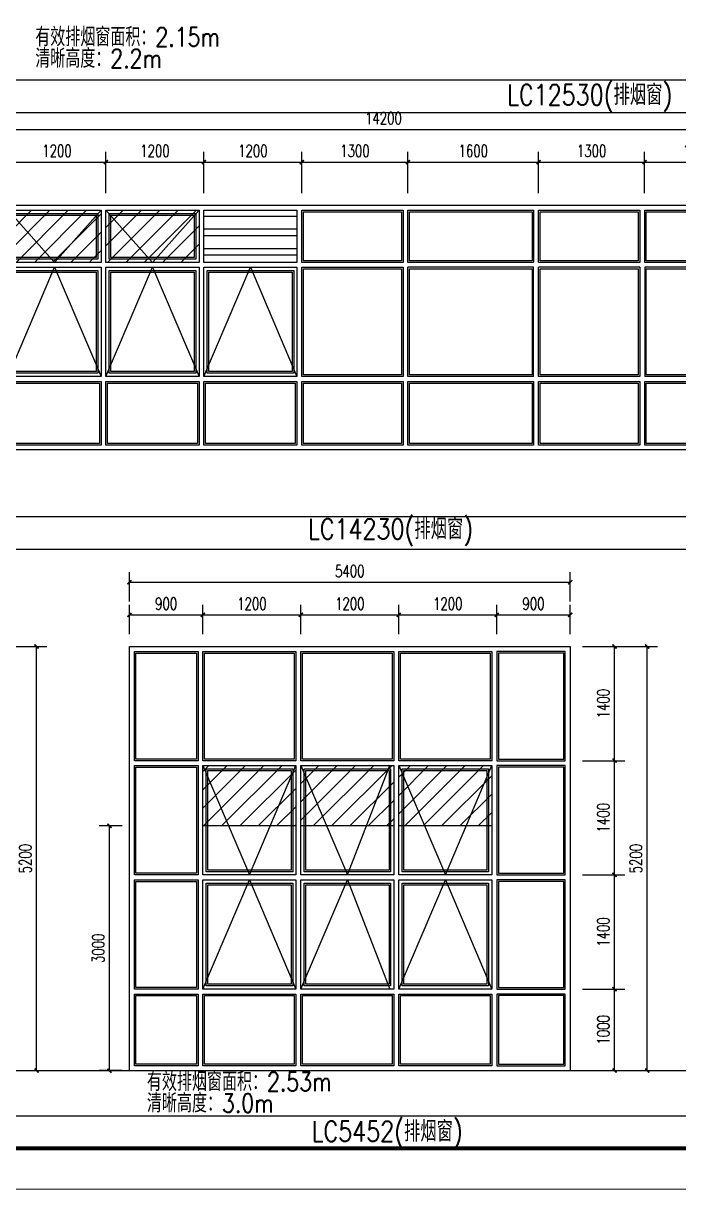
# Model space of a CAD drawing. Extents: x 1738711 to 2346805, y 1189731 to 2516152.
# Drawn here: x 1961706 to 1969735, y 1283464 to 1297762 of the extents above; entities that cross this region are included whole.
import ezdxf
from ezdxf.enums import TextEntityAlignment as Align

# ---------------------------------------------------------------- set-up
doc = ezdxf.new("R2010")
doc.units = 0
doc.header["$LTSCALE"] = 1000
doc.header["$MEASUREMENT"] = 0
doc.linetypes.add('复件 140224通州运河二期售楼部条件图_t3$0$X-ME SHAFT SH$0$X-B2$0$WATER_LINE', pattern=[0])
for name, color, linetype in [('DOTE', 1, 'Continuous'), ('PUB_DIM', 3, 'Continuous'), ('PUB_TEXT', 7, 'Continuous'), ('TK', 4, 'Continuous'), ('WINDOW', 144, 'Continuous'), ('看线', 8, 'Continuous')]:
    doc.layers.add(name, color=color, linetype=linetype)
doc.styles.add('_TCH_DIM_T3', font='SIMPLEX', dxfattribs={"width": 0.705882, "bigfont": 'GBCBIG'})
doc.styles.add('HZ', font='rs', dxfattribs={"bigfont": 'hztxt'})
doc.styles.add('宋体', font='SIMSUN.TTF', dxfattribs={"width": 0.75})
doc.dimstyles.new('_TCH_ARCH&&50', dxfattribs={"dimtxt": 148.75, "dimasz": 50, "dimexe": 125, "dimexo": 150, "dimgap": 63.125, "dimtad": 1, "dimdec": 0, "dimzin": 0, "dimdsep": 46, "dimtxsty": '_TCH_DIM_T3', "dimblk": 'ARCHTICK', "dimcen": 0.09, "dimclrt": 7, "dimazin": 2, "dimtfac": 1, "dimtdec": 0, "dimtix": 1, "dimtmove": 2, "dimatfit": 3, "dimfxl": 50, "dimtolj": 1, "dimtzin": 0, "dimarcsym": 0})
pattern_1 = [(45, (0, 0), (-112.253202, 112.253202), [])]

# ---------------------------------------------------------------- blocks, each defined once
blk = doc.blocks.new('hertaherherhre')
at = {"layer": '看线'}
h = blk.add_hatch(dxfattribs=at)
h.set_pattern_fill('ANSI32', color=256, scale=50, angle=135, style=0)
h.set_pattern_definition([(180, (0, 0), (-1e-14, -238.125), []), (180, (-79.38, 79.38), (-1e-14, -238.125), [])])
h.paths.add_polyline_path([(1960801, 1276018), (1960801, 1276658), (1961941, 1276658), (1961941, 1276018)])
at = {"layer": 'WINDOW', "linetype": '复件 140224通州运河二期售楼部条件图_t3$0$X-ME SHAFT SH$0$X-B2$0$WATER_LINE'}
for p, q in [((1963301, 1274618), (1963301, 1275958)), ((1964841, 1275958), (1963301, 1275958)), ((1964841, 1274618), (1964841, 1275958)), ((1966141, 1275958), (1964901, 1275958)), ((1964901, 1274618), (1964901, 1275958)), ((1966141, 1275958), (1966141, 1274618)), ((1967441, 1275958), (1966201, 1275958)), ((1966201, 1275958), (1966201, 1274618)), ((1967441, 1275958), (1967441, 1274618)), ((1968741, 1275958), (1967501, 1275958)), ((1967501, 1275958), (1967501, 1274618)), ((1968741, 1275958), (1968741, 1274618)), ((1964841, 1274618), (1963301, 1274618)), ((1966141, 1274618), (1964901, 1274618)), ((1967441, 1274618), (1966201, 1274618)), ((1968741, 1274618), (1967501, 1274618))]:
    blk.add_line(p, q, dxfattribs=at)
at = {"layer": 'WINDOW', "color": 4, "linetype": '复件 140224通州运河二期售楼部条件图_t3$0$X-ME SHAFT SH$0$X-B2$0$WATER_LINE'}
blk.add_lwpolyline([(1970101, 1273718), (1955901, 1273718), (1955901, 1276718), (1970101, 1276718)], close=True, dxfattribs=at)
at = {"layer": 'WINDOW', "linetype": '复件 140224通州运河二期售楼部条件图_t3$0$X-ME SHAFT SH$0$X-B2$0$WATER_LINE'}
for points in [[(1955961, 1276018), (1955961, 1276658), (1957141, 1276658), (1957141, 1276018), (1955961, 1276018)], [(1957201, 1276018), (1957201, 1276658), (1958341, 1276658), (1958341, 1276018), (1957201, 1276018)], [(1958401, 1276018), (1958401, 1276658), (1959541, 1276658), (1959541, 1276018), (1958401, 1276018)], [(1959601, 1276018), (1959601, 1276658), (1960741, 1276658), (1960741, 1276018), (1959601, 1276018)], [(1960801, 1276018), (1960801, 1276658), (1961941, 1276658), (1961941, 1276018), (1960801, 1276018)], [(1962001, 1276018), (1962001, 1276658), (1963241, 1276658), (1963241, 1276018), (1962001, 1276018)], [(1964841, 1276658), (1964841, 1276018), (1963301, 1276018), (1963301, 1276658), (1964841, 1276658)], [(1966141, 1276658), (1966141, 1276018), (1964901, 1276018), (1964901, 1276658), (1966141, 1276658)], [(1967441, 1276658), (1967441, 1276018), (1966201, 1276018), (1966201, 1276658), (1967441, 1276658)], [(1968741, 1276658), (1968741, 1276018), (1967501, 1276018), (1967501, 1276658), (1968741, 1276658)], [(1970041, 1276018), (1968801, 1276018), (1968801, 1276658), (1970041, 1276658), (1970041, 1276018)], [(1955961, 1274618), (1955961, 1275958), (1957141, 1275958), (1957141, 1274618), (1955961, 1274618)], [(1957201, 1274618), (1957201, 1275958), (1958341, 1275958), (1958341, 1274618), (1957201, 1274618)], [(1958401, 1274618), (1958401, 1275958), (1959541, 1275958), (1959541, 1274618), (1958401, 1274618)], [(1959601, 1274618), (1959601, 1275958), (1960741, 1275958), (1960741, 1274618), (1959601, 1274618)], [(1960801, 1274618), (1960801, 1275958), (1961941, 1275958), (1961941, 1274618), (1960801, 1274618)], [(1962001, 1274618), (1962001, 1275958), (1963241, 1275958), (1963241, 1274618), (1962001, 1274618)], [(1970041, 1275958), (1970041, 1274618), (1968801, 1274618), (1968801, 1275958), (1970041, 1275958)], [(1957141, 1273778), (1955961, 1273778), (1955961, 1274558), (1957141, 1274558), (1957141, 1273778)], [(1958341, 1273778), (1957201, 1273778), (1957201, 1274558), (1958341, 1274558), (1958341, 1273778)], [(1959541, 1273778), (1958401, 1273778), (1958401, 1274558), (1959541, 1274558), (1959541, 1273778)], [(1960741, 1273778), (1959601, 1273778), (1959601, 1274558), (1960741, 1274558), (1960741, 1273778)], [(1961941, 1273778), (1960801, 1273778), (1960801, 1274558), (1961941, 1274558), (1961941, 1273778)], [(1963241, 1273778), (1962001, 1273778), (1962001, 1274558), (1963241, 1274558), (1963241, 1273778)], [(1964841, 1273778), (1963301, 1273778), (1963301, 1274558), (1964841, 1274558), (1964841, 1273778)], [(1966141, 1273778), (1964901, 1273778), (1964901, 1274558), (1966141, 1274558), (1966141, 1273778)], [(1967441, 1273778), (1966201, 1273778), (1966201, 1274558), (1967441, 1274558), (1967441, 1273778)], [(1968741, 1273778), (1967501, 1273778), (1967501, 1274558), (1968741, 1274558), (1968741, 1273778)], [(1968801, 1274558), (1970041, 1274558), (1970041, 1273778), (1968801, 1273778), (1968801, 1274558)]]:
    blk.add_lwpolyline(points, dxfattribs=at)
for points in [[(1955981, 1276038), (1955981, 1276638), (1957121, 1276638), (1957121, 1276038)], [(1957241, 1276058), (1957241, 1276618), (1958301, 1276618), (1958301, 1276058)], [(1957261, 1276078), (1957261, 1276598), (1958281, 1276598), (1958281, 1276078)], [(1958441, 1276058), (1958441, 1276618), (1959501, 1276618), (1959501, 1276058)], [(1958461, 1276078), (1958461, 1276598), (1959481, 1276598), (1959481, 1276078)], [(1959641, 1276058), (1959641, 1276618), (1960701, 1276618), (1960701, 1276058)], [(1959661, 1276078), (1959661, 1276598), (1960681, 1276598), (1960681, 1276078)], [(1962021, 1276038), (1962021, 1276638), (1963221, 1276638), (1963221, 1276038)], [(1963321, 1276638), (1964821, 1276638), (1964821, 1276038), (1963321, 1276038)], [(1966121, 1276638), (1966121, 1276038), (1964921, 1276038), (1964921, 1276638)], [(1967421, 1276638), (1967421, 1276038), (1966221, 1276038), (1966221, 1276638)], [(1968721, 1276638), (1968721, 1276038), (1967521, 1276038), (1967521, 1276638)], [(1970021, 1276038), (1968821, 1276038), (1968821, 1276638), (1970021, 1276638)], [(1955981, 1274638), (1955981, 1275938), (1957121, 1275938), (1957121, 1274638)], [(1957241, 1274658), (1957241, 1275918), (1958301, 1275918), (1958301, 1274658)], [(1957261, 1274678), (1957261, 1275898), (1958281, 1275898), (1958281, 1274678)], [(1958441, 1274658), (1958441, 1275918), (1959501, 1275918), (1959501, 1274658)], [(1958461, 1274678), (1958461, 1275898), (1959481, 1275898), (1959481, 1274678)], [(1959641, 1274658), (1959641, 1275918), (1960701, 1275918), (1960701, 1274658)], [(1959661, 1274678), (1959661, 1275898), (1960681, 1275898), (1960681, 1274678)], [(1960841, 1274658), (1960841, 1275918), (1961901, 1275918), (1961901, 1274658)], [(1960861, 1274678), (1960861, 1275898), (1961881, 1275898), (1961881, 1274678)], [(1962021, 1274638), (1962021, 1275938), (1963221, 1275938), (1963221, 1274638)], [(1963321, 1275938), (1964821, 1275938), (1964821, 1274638), (1963321, 1274638)], [(1964921, 1275938), (1966121, 1275938), (1966121, 1274638), (1964921, 1274638)], [(1966221, 1275938), (1967421, 1275938), (1967421, 1274638), (1966221, 1274638)], [(1967521, 1275938), (1968721, 1275938), (1968721, 1274638), (1967521, 1274638)], [(1970021, 1275938), (1970021, 1274638), (1968821, 1274638), (1968821, 1275938)], [(1957121, 1273798), (1955981, 1273798), (1955981, 1274538), (1957121, 1274538)], [(1958321, 1273798), (1957221, 1273798), (1957221, 1274538), (1958321, 1274538)], [(1959521, 1273798), (1958421, 1273798), (1958421, 1274538), (1959521, 1274538)], [(1960721, 1273798), (1959621, 1273798), (1959621, 1274538), (1960721, 1274538)], [(1961921, 1273798), (1960821, 1273798), (1960821, 1274538), (1961921, 1274538)], [(1963221, 1273798), (1962021, 1273798), (1962021, 1274538), (1963221, 1274538)], [(1964821, 1273798), (1963321, 1273798), (1963321, 1274538), (1964821, 1274538)], [(1966121, 1273798), (1964921, 1273798), (1964921, 1274538), (1966121, 1274538)], [(1967421, 1273798), (1966221, 1273798), (1966221, 1274538), (1967421, 1274538)], [(1968721, 1273798), (1967521, 1273798), (1967521, 1274538), (1968721, 1274538)], [(1968821, 1274538), (1970021, 1274538), (1970021, 1273798), (1968821, 1273798)]]:
    blk.add_lwpolyline(points, close=True, dxfattribs=at)
at = {"layer": '看线'}
for points in [[(1957201, 1276658), (1957771, 1276018), (1958341, 1276658)], [(1958401, 1276658), (1958971, 1276018), (1959541, 1276658)], [(1959601, 1276658), (1960171, 1276018), (1960741, 1276658)], [(1957201, 1274618), (1957771, 1275958), (1958341, 1274618)], [(1958401, 1274618), (1958971, 1275958), (1959541, 1274618)], [(1959601, 1274618), (1960171, 1275958), (1960741, 1274618)], [(1960801, 1274618), (1961371, 1275958), (1961941, 1274618)]]:
    blk.add_lwpolyline(points, dxfattribs=at)
blk = doc.blocks.new('jtrstreaherhr')
at = {"layer": 'WINDOW', "color": 4, "linetype": '复件 140224通州运河二期售楼部条件图_t3$0$X-ME SHAFT SH$0$X-B2$0$WATER_LINE'}
blk.add_lwpolyline([(1962844, 1277664), (1968244, 1277664), (1968244, 1272464), (1962844, 1272464)], close=True, dxfattribs=at)
at = {"layer": 'WINDOW', "linetype": '复件 140224通州运河二期售楼部条件图_t3$0$X-ME SHAFT SH$0$X-B2$0$WATER_LINE'}
for points in [[(1963684, 1277604), (1963684, 1276264), (1962904, 1276264), (1962904, 1277604), (1963684, 1277604)], [(1964884, 1277604), (1964884, 1276264), (1963744, 1276264), (1963744, 1277604), (1964884, 1277604)], [(1966084, 1277604), (1966084, 1276264), (1964944, 1276264), (1964944, 1277604), (1966084, 1277604)], [(1966144, 1277604), (1967284, 1277604), (1967284, 1276264), (1966144, 1276264), (1966144, 1277604)], [(1967344, 1277604), (1967344, 1276264), (1968184, 1276264), (1968184, 1277604), (1967344, 1277604)], [(1962904, 1274864), (1962904, 1276204), (1963684, 1276204), (1963684, 1274864), (1962904, 1274864)], [(1963744, 1274864), (1963744, 1276204), (1964884, 1276204), (1964884, 1274864), (1963744, 1274864)], [(1964944, 1274864), (1964944, 1276204), (1966084, 1276204), (1966084, 1274864), (1964944, 1274864)], [(1967284, 1276204), (1967284, 1274864), (1966144, 1274864), (1966144, 1276204), (1967284, 1276204)], [(1968184, 1274864), (1968184, 1276204), (1967344, 1276204), (1967344, 1274864), (1968184, 1274864)], [(1962904, 1273464), (1962904, 1274804), (1963684, 1274804), (1963684, 1273464), (1962904, 1273464)], [(1963744, 1273464), (1963744, 1274804), (1964884, 1274804), (1964884, 1273464), (1963744, 1273464)], [(1964944, 1273464), (1964944, 1274804), (1966084, 1274804), (1966084, 1273464), (1964944, 1273464)], [(1967284, 1274804), (1967284, 1273464), (1966144, 1273464), (1966144, 1274804), (1967284, 1274804)], [(1968184, 1273464), (1968184, 1274804), (1967344, 1274804), (1967344, 1273464), (1968184, 1273464)], [(1963684, 1272524), (1962904, 1272524), (1962904, 1273404), (1963684, 1273404), (1963684, 1272524)], [(1964884, 1272524), (1963744, 1272524), (1963744, 1273404), (1964884, 1273404), (1964884, 1272524)], [(1966084, 1272524), (1964944, 1272524), (1964944, 1273404), (1966084, 1273404), (1966084, 1272524)], [(1967284, 1273404), (1967284, 1272524), (1966144, 1272524), (1966144, 1273404), (1967284, 1273404)], [(1967344, 1272524), (1968184, 1272524), (1968184, 1273404), (1967344, 1273404), (1967344, 1272524)]]:
    blk.add_lwpolyline(points, dxfattribs=at)
for points in [[(1963664, 1277584), (1963664, 1276284), (1962924, 1276284), (1962924, 1277584)], [(1964864, 1277584), (1964864, 1276284), (1963764, 1276284), (1963764, 1277584)], [(1966064, 1277584), (1966064, 1276284), (1964964, 1276284), (1964964, 1277584)], [(1966164, 1277584), (1967264, 1277584), (1967264, 1276284), (1966164, 1276284)], [(1967364, 1277584), (1967364, 1276284), (1968164, 1276284), (1968164, 1277584)], [(1962924, 1274884), (1962924, 1276184), (1963664, 1276184), (1963664, 1274884)], [(1963784, 1274904), (1963784, 1276164), (1964844, 1276164), (1964844, 1274904)], [(1963804, 1274924), (1963804, 1276144), (1964824, 1276144), (1964824, 1274924)], [(1964984, 1274904), (1964984, 1276164), (1966044, 1276164), (1966044, 1274904)], [(1965004, 1274924), (1965004, 1276144), (1966024, 1276144), (1966024, 1274924)], [(1967244, 1276164), (1967244, 1274904), (1966184, 1274904), (1966184, 1276164)], [(1967224, 1276144), (1967224, 1274924), (1966204, 1274924), (1966204, 1276144)], [(1968164, 1274884), (1968164, 1276184), (1967364, 1276184), (1967364, 1274884)], [(1962924, 1273484), (1962924, 1274784), (1963664, 1274784), (1963664, 1273484)], [(1963784, 1273504), (1963784, 1274764), (1964844, 1274764), (1964844, 1273504)], [(1963804, 1273524), (1963804, 1274744), (1964824, 1274744), (1964824, 1273524)], [(1964984, 1273504), (1964984, 1274764), (1966044, 1274764), (1966044, 1273504)], [(1965004, 1273524), (1965004, 1274744), (1966024, 1274744), (1966024, 1273524)], [(1967244, 1274764), (1967244, 1273504), (1966184, 1273504), (1966184, 1274764)], [(1967224, 1274744), (1967224, 1273524), (1966204, 1273524), (1966204, 1274744)], [(1968164, 1273484), (1968164, 1274784), (1967364, 1274784), (1967364, 1273484)], [(1963664, 1272544), (1962924, 1272544), (1962924, 1273384), (1963664, 1273384)], [(1964864, 1272544), (1963764, 1272544), (1963764, 1273384), (1964864, 1273384)], [(1966064, 1272544), (1964964, 1272544), (1964964, 1273384), (1966064, 1273384)], [(1967264, 1273384), (1967264, 1272544), (1966164, 1272544), (1966164, 1273384)], [(1967364, 1272544), (1968164, 1272544), (1968164, 1273384), (1967364, 1273384)]]:
    blk.add_lwpolyline(points, close=True, dxfattribs=at)
at = {"layer": '看线'}
for points in [[(1963744, 1276204), (1964314, 1274864), (1964884, 1276204)], [(1964944, 1276204), (1965514, 1274864), (1966034, 1276204)], [(1966144, 1276204), (1966714, 1274864), (1967284, 1276204)], [(1963744, 1273464), (1964314, 1274804), (1964884, 1273464)], [(1964944, 1273464), (1965514, 1274804), (1966034, 1273464)], [(1966144, 1273464), (1966714, 1274804), (1967284, 1273464)]]:
    blk.add_lwpolyline(points, dxfattribs=at)
blk = doc.blocks.new('hjashrtahreahe')
at = {"layer": 'TK', "color": 7, "const_width": 25}
blk.add_lwpolyline([(0, 59400), (84100, 59400), (84100, 0), (0, 0)], close=True, dxfattribs=at)
at = {"layer": 'TK', "color": 3, "const_width": 100}
blk.add_lwpolyline([(2500, 1000), (2500, 58400), (83100, 58400), (83100, 1000)], close=True, dxfattribs=at)
at = {"layer": 'TK', "style": '宋体', "width": 0.75}
for tag, height, p in [('项目负责人', 350, (6003, 57089)), ('专业负责人', 350, (6003, 56224)), ('设计人', 350, (6003, 55419)), ('版号1', 250, (77304, 22193)), ('时间1', 250, (82405, 22193)), ('版号2', 250, (77304, 21593)), ('时间2', 250, (82405, 21593)), ('版号3', 250, (77304, 20993)), ('时间3', 250, (82405, 20993)), ('建筑会签', 0.0001, (78978, 2403)), ('电气会签', 0.0001, (82128, 2403)), ('结构会签', 0.0001, (78978, 1803)), ('暖通会签', 0.0001, (82128, 1803)), ('给排水会签', 0.0001, (78978, 1250)), ('智能化会签', 0.0001, (82128, 1250))]:
    blk.add_attdef(tag, text='', height=height, dxfattribs=at).set_placement(p, align=Align.CENTER)
for tag, p in [('合作设计单位', (80816, 48986)), ('版号说明1', (79854, 22318)), ('版号说明2', (79854, 21718)), ('版号说明3', (79854, 21118)), ('浙江绿储科技有限公司', (80545, 16036)), ('百兆瓦级集中式熔盐储能关键', (80545, 14953)), ('设备研发及制造基地项目', (80545, 14603)), ('1#研发楼', (80545, 13636)), ('图名', (80545, 12436)), ('工程编号', (78978, 11461)), ('子项编号', (82128, 11461)), ('建筑', (78978, 10711)), ('图号', (82128, 10711)), ('施工图', (78978, 9961)), ('2023.03', (82128, 9961)), ('审定', (79353, 8461)), ('审核', (79353, 7711)), ('工程负责', (79353, 6961)), ('专业负责', (79353, 6211)), ('设计', (79353, 5461)), ('制图', (79353, 4711)), ('校对', (79353, 3961))]:
    blk.add_attdef(tag, text='', height=250, dxfattribs=at).set_placement(p, align=Align.MIDDLE_CENTER)
blk = doc.blocks.new('_ArchTick')
at = {"color": 0, "linetype": 'ByBlock', "const_width": 0.4}
blk.add_lwpolyline([(-0.5, -0.5), (0.5, 0.5)], dxfattribs=at)
blk = doc.blocks.new('*D243')
at = {"layer": 'Defpoints', "color": 0, "transparency": 16777216}
for p in [(1962761, 1287923), (1963066, 1287923), (1963066, 1284923)]:
    blk.add_point(p, dxfattribs=at)
at = {"layer": 'PUB_DIM', "color": 0, "lineweight": -2, "transparency": 16777216}
for p, q in [((1962916, 1287923), (1962636, 1287923)), ((1962761, 1284923), (1962761, 1287923)), ((1962916, 1284923), (1962636, 1284923))]:
    blk.add_line(p, q, dxfattribs=at)
at = {"layer": 'PUB_DIM', "color": 0, "lineweight": -2, "transparency": 16777216, "xscale": 50, "yscale": 50, "zscale": 50}
for p, rotation in [((1962761, 1287923), 90), ((1962761, 1284923), 270)]:
    blk.add_blockref('_ArchTick', p, dxfattribs=dict(at, rotation=rotation))
at = {"layer": 'PUB_DIM', "color": 7, "transparency": 16777216, "insert": (1962623, 1286423), "char_height": 148.8, "attachment_point": 5, "rotation": 90, "style": '_TCH_DIM_T3'}
blk.add_mtext('\\A1;3000', dxfattribs=at)
blk = doc.blocks.new('*D565')
at = {"layer": 'Defpoints', "color": 0, "transparency": 16777216}
for p in [(1968406, 1290910), (1963006, 1290523), (1968406, 1290523)]:
    blk.add_point(p, dxfattribs=at)
at = {"layer": 'PUB_DIM', "color": 0, "lineweight": -2, "transparency": 16777216}
for p, q in [((1963006, 1290673), (1963006, 1291035)), ((1968406, 1290673), (1968406, 1291035)), ((1963006, 1290910), (1968406, 1290910))]:
    blk.add_line(p, q, dxfattribs=at)
at = {"layer": 'PUB_DIM', "color": 0, "lineweight": -2, "transparency": 16777216, "xscale": 50, "yscale": 50, "zscale": 50, "rotation": 180}
blk.add_blockref('_ArchTick', (1963006, 1290910), dxfattribs=at)
at = {"layer": 'PUB_DIM', "color": 0, "lineweight": -2, "transparency": 16777216, "xscale": 50, "yscale": 50, "zscale": 50}
blk.add_blockref('_ArchTick', (1968406, 1290910), dxfattribs=at)
at = {"layer": 'PUB_DIM', "color": 7, "transparency": 16777216, "insert": (1965706, 1291047), "char_height": 148.8, "attachment_point": 5, "style": '_TCH_DIM_T3'}
blk.add_mtext('\\A1;5400', dxfattribs=at)
blk = doc.blocks.new('*D566')
at = {"layer": 'Defpoints', "color": 0, "transparency": 16777216}
for p in [(1963906, 1290510), (1963006, 1290123), (1963906, 1290123)]:
    blk.add_point(p, dxfattribs=at)
at = {"layer": 'PUB_DIM', "color": 0, "lineweight": -2, "transparency": 16777216}
for p, q in [((1963006, 1290273), (1963006, 1290635)), ((1963906, 1290273), (1963906, 1290635)), ((1963006, 1290510), (1963906, 1290510))]:
    blk.add_line(p, q, dxfattribs=at)
at = {"layer": 'PUB_DIM', "color": 0, "lineweight": -2, "transparency": 16777216, "xscale": 50, "yscale": 50, "zscale": 50, "rotation": 180}
blk.add_blockref('_ArchTick', (1963006, 1290510), dxfattribs=at)
at = {"layer": 'PUB_DIM', "color": 0, "lineweight": -2, "transparency": 16777216, "xscale": 50, "yscale": 50, "zscale": 50}
blk.add_blockref('_ArchTick', (1963906, 1290510), dxfattribs=at)
at = {"layer": 'PUB_DIM', "color": 7, "transparency": 16777216, "insert": (1963456, 1290647), "char_height": 148.8, "attachment_point": 5, "style": '_TCH_DIM_T3'}
blk.add_mtext('\\A1;900', dxfattribs=at)
blk = doc.blocks.new('*D567')
at = {"layer": 'Defpoints', "color": 0, "transparency": 16777216}
for p in [(1965106, 1290510), (1963906, 1290123), (1965106, 1290123)]:
    blk.add_point(p, dxfattribs=at)
at = {"layer": 'PUB_DIM', "color": 0, "lineweight": -2, "transparency": 16777216}
for p, q in [((1963906, 1290273), (1963906, 1290635)), ((1965106, 1290273), (1965106, 1290635)), ((1963906, 1290510), (1965106, 1290510))]:
    blk.add_line(p, q, dxfattribs=at)
at = {"layer": 'PUB_DIM', "color": 0, "lineweight": -2, "transparency": 16777216, "xscale": 50, "yscale": 50, "zscale": 50, "rotation": 180}
blk.add_blockref('_ArchTick', (1963906, 1290510), dxfattribs=at)
at = {"layer": 'PUB_DIM', "color": 0, "lineweight": -2, "transparency": 16777216, "xscale": 50, "yscale": 50, "zscale": 50}
blk.add_blockref('_ArchTick', (1965106, 1290510), dxfattribs=at)
at = {"layer": 'PUB_DIM', "color": 7, "transparency": 16777216, "insert": (1964506, 1290647), "char_height": 148.8, "attachment_point": 5, "style": '_TCH_DIM_T3'}
blk.add_mtext('\\A1;1200', dxfattribs=at)
blk = doc.blocks.new('*D568')
at = {"layer": 'Defpoints', "color": 0, "transparency": 16777216}
for p in [(1966306, 1290510), (1965106, 1290123), (1966306, 1290123)]:
    blk.add_point(p, dxfattribs=at)
at = {"layer": 'PUB_DIM', "color": 0, "lineweight": -2, "transparency": 16777216}
for p, q in [((1965106, 1290273), (1965106, 1290635)), ((1966306, 1290273), (1966306, 1290635)), ((1965106, 1290510), (1966306, 1290510))]:
    blk.add_line(p, q, dxfattribs=at)
at = {"layer": 'PUB_DIM', "color": 0, "lineweight": -2, "transparency": 16777216, "xscale": 50, "yscale": 50, "zscale": 50, "rotation": 180}
blk.add_blockref('_ArchTick', (1965106, 1290510), dxfattribs=at)
at = {"layer": 'PUB_DIM', "color": 0, "lineweight": -2, "transparency": 16777216, "xscale": 50, "yscale": 50, "zscale": 50}
blk.add_blockref('_ArchTick', (1966306, 1290510), dxfattribs=at)
at = {"layer": 'PUB_DIM', "color": 7, "transparency": 16777216, "insert": (1965706, 1290647), "char_height": 148.8, "attachment_point": 5, "style": '_TCH_DIM_T3'}
blk.add_mtext('\\A1;1200', dxfattribs=at)
blk = doc.blocks.new('*D569')
at = {"layer": 'Defpoints', "color": 0, "transparency": 16777216}
for p in [(1967506, 1290510), (1966306, 1290123), (1967506, 1290123)]:
    blk.add_point(p, dxfattribs=at)
at = {"layer": 'PUB_DIM', "color": 0, "lineweight": -2, "transparency": 16777216}
for p, q in [((1966306, 1290273), (1966306, 1290635)), ((1967506, 1290273), (1967506, 1290635)), ((1966306, 1290510), (1967506, 1290510))]:
    blk.add_line(p, q, dxfattribs=at)
at = {"layer": 'PUB_DIM', "color": 0, "lineweight": -2, "transparency": 16777216, "xscale": 50, "yscale": 50, "zscale": 50, "rotation": 180}
blk.add_blockref('_ArchTick', (1966306, 1290510), dxfattribs=at)
at = {"layer": 'PUB_DIM', "color": 0, "lineweight": -2, "transparency": 16777216, "xscale": 50, "yscale": 50, "zscale": 50}
blk.add_blockref('_ArchTick', (1967506, 1290510), dxfattribs=at)
at = {"layer": 'PUB_DIM', "color": 7, "transparency": 16777216, "insert": (1966906, 1290647), "char_height": 148.8, "attachment_point": 5, "style": '_TCH_DIM_T3'}
blk.add_mtext('\\A1;1200', dxfattribs=at)
blk = doc.blocks.new('*D570')
at = {"layer": 'Defpoints', "color": 0, "transparency": 16777216}
for p in [(1968406, 1290510), (1967506, 1290123), (1968406, 1290123)]:
    blk.add_point(p, dxfattribs=at)
at = {"layer": 'PUB_DIM', "color": 0, "lineweight": -2, "transparency": 16777216}
for p, q in [((1967506, 1290273), (1967506, 1290635)), ((1968406, 1290273), (1968406, 1290635)), ((1967506, 1290510), (1968406, 1290510))]:
    blk.add_line(p, q, dxfattribs=at)
at = {"layer": 'PUB_DIM', "color": 0, "lineweight": -2, "transparency": 16777216, "xscale": 50, "yscale": 50, "zscale": 50, "rotation": 180}
blk.add_blockref('_ArchTick', (1967506, 1290510), dxfattribs=at)
at = {"layer": 'PUB_DIM', "color": 0, "lineweight": -2, "transparency": 16777216, "xscale": 50, "yscale": 50, "zscale": 50}
blk.add_blockref('_ArchTick', (1968406, 1290510), dxfattribs=at)
at = {"layer": 'PUB_DIM', "color": 7, "transparency": 16777216, "insert": (1967956, 1290647), "char_height": 148.8, "attachment_point": 5, "style": '_TCH_DIM_T3'}
blk.add_mtext('\\A1;900', dxfattribs=at)
blk = doc.blocks.new('*D571')
at = {"layer": 'Defpoints', "color": 0, "transparency": 16777216}
for p in [(1968806, 1290123), (1969349, 1290123), (1968806, 1284923)]:
    blk.add_point(p, dxfattribs=at)
at = {"layer": 'PUB_DIM', "color": 0, "lineweight": -2, "transparency": 16777216}
for p, q in [((1968956, 1290123), (1969474, 1290123)), ((1969349, 1284923), (1969349, 1290123)), ((1968956, 1284923), (1969474, 1284923))]:
    blk.add_line(p, q, dxfattribs=at)
at = {"layer": 'PUB_DIM', "color": 0, "lineweight": -2, "transparency": 16777216, "xscale": 50, "yscale": 50, "zscale": 50}
for p, rotation in [((1969349, 1290123), 90), ((1969349, 1284923), 270)]:
    blk.add_blockref('_ArchTick', p, dxfattribs=dict(at, rotation=rotation))
at = {"layer": 'PUB_DIM', "color": 7, "transparency": 16777216, "insert": (1969211, 1287523), "char_height": 148.8, "attachment_point": 5, "rotation": 90, "style": '_TCH_DIM_T3'}
blk.add_mtext('\\A1;5200', dxfattribs=at)
blk = doc.blocks.new('*D572')
at = {"layer": 'Defpoints', "color": 0, "transparency": 16777216}
for p in [(1968406, 1285923), (1968949, 1285923), (1968406, 1284923)]:
    blk.add_point(p, dxfattribs=at)
at = {"layer": 'PUB_DIM', "color": 0, "lineweight": -2, "transparency": 16777216}
for p, q in [((1968556, 1285923), (1969074, 1285923)), ((1968949, 1284923), (1968949, 1285923)), ((1968556, 1284923), (1969074, 1284923))]:
    blk.add_line(p, q, dxfattribs=at)
at = {"layer": 'PUB_DIM', "color": 0, "lineweight": -2, "transparency": 16777216, "xscale": 50, "yscale": 50, "zscale": 50}
for p, rotation in [((1968949, 1285923), 90), ((1968949, 1284923), 270)]:
    blk.add_blockref('_ArchTick', p, dxfattribs=dict(at, rotation=rotation))
at = {"layer": 'PUB_DIM', "color": 7, "transparency": 16777216, "insert": (1968811, 1285423), "char_height": 148.8, "attachment_point": 5, "rotation": 90, "style": '_TCH_DIM_T3'}
blk.add_mtext('\\A1;1000', dxfattribs=at)
blk = doc.blocks.new('*D573')
at = {"layer": 'Defpoints', "color": 0, "transparency": 16777216}
for p in [(1968406, 1287323), (1968949, 1287323), (1968406, 1285923)]:
    blk.add_point(p, dxfattribs=at)
at = {"layer": 'PUB_DIM', "color": 0, "lineweight": -2, "transparency": 16777216}
for p, q in [((1968556, 1287323), (1969074, 1287323)), ((1968949, 1285923), (1968949, 1287323)), ((1968556, 1285923), (1969074, 1285923))]:
    blk.add_line(p, q, dxfattribs=at)
at = {"layer": 'PUB_DIM', "color": 0, "lineweight": -2, "transparency": 16777216, "xscale": 50, "yscale": 50, "zscale": 50}
for p, rotation in [((1968949, 1287323), 90), ((1968949, 1285923), 270)]:
    blk.add_blockref('_ArchTick', p, dxfattribs=dict(at, rotation=rotation))
at = {"layer": 'PUB_DIM', "color": 7, "transparency": 16777216, "insert": (1968811, 1286623), "char_height": 148.8, "attachment_point": 5, "rotation": 90, "style": '_TCH_DIM_T3'}
blk.add_mtext('\\A1;1400', dxfattribs=at)
blk = doc.blocks.new('*D574')
at = {"layer": 'Defpoints', "color": 0, "transparency": 16777216}
for p in [(1968406, 1288723), (1968949, 1288723), (1968406, 1287323)]:
    blk.add_point(p, dxfattribs=at)
at = {"layer": 'PUB_DIM', "color": 0, "lineweight": -2, "transparency": 16777216}
for p, q in [((1968556, 1288723), (1969074, 1288723)), ((1968949, 1287323), (1968949, 1288723)), ((1968556, 1287323), (1969074, 1287323))]:
    blk.add_line(p, q, dxfattribs=at)
at = {"layer": 'PUB_DIM', "color": 0, "lineweight": -2, "transparency": 16777216, "xscale": 50, "yscale": 50, "zscale": 50}
for p, rotation in [((1968949, 1288723), 90), ((1968949, 1287323), 270)]:
    blk.add_blockref('_ArchTick', p, dxfattribs=dict(at, rotation=rotation))
at = {"layer": 'PUB_DIM', "color": 7, "transparency": 16777216, "insert": (1968811, 1288023), "char_height": 148.8, "attachment_point": 5, "rotation": 90, "style": '_TCH_DIM_T3'}
blk.add_mtext('\\A1;1400', dxfattribs=at)
blk = doc.blocks.new('*D575')
at = {"layer": 'Defpoints', "color": 0, "transparency": 16777216}
for p in [(1968406, 1290123), (1968949, 1290123), (1968406, 1288723)]:
    blk.add_point(p, dxfattribs=at)
at = {"layer": 'PUB_DIM', "color": 0, "lineweight": -2, "transparency": 16777216}
for p, q in [((1968556, 1290123), (1969074, 1290123)), ((1968949, 1288723), (1968949, 1290123)), ((1968556, 1288723), (1969074, 1288723))]:
    blk.add_line(p, q, dxfattribs=at)
at = {"layer": 'PUB_DIM', "color": 0, "lineweight": -2, "transparency": 16777216, "xscale": 50, "yscale": 50, "zscale": 50}
for p, rotation in [((1968949, 1290123), 90), ((1968949, 1288723), 270)]:
    blk.add_blockref('_ArchTick', p, dxfattribs=dict(at, rotation=rotation))
at = {"layer": 'PUB_DIM', "color": 7, "transparency": 16777216, "insert": (1968811, 1289423), "char_height": 148.8, "attachment_point": 5, "rotation": 90, "style": '_TCH_DIM_T3'}
blk.add_mtext('\\A1;1400', dxfattribs=at)
blk = doc.blocks.new('*D728')
at = {"layer": 'Defpoints', "color": 0, "transparency": 16777216}
for p in [(1973218, 1296461), (1959018, 1295932), (1973218, 1295932)]:
    blk.add_point(p, dxfattribs=at)
at = {"layer": 'PUB_DIM', "color": 0, "lineweight": -2, "transparency": 16777216}
for p, q in [((1959018, 1296082), (1959018, 1296586)), ((1959018, 1296461), (1973218, 1296461)), ((1973218, 1296082), (1973218, 1296586))]:
    blk.add_line(p, q, dxfattribs=at)
at = {"layer": 'PUB_DIM', "color": 0, "lineweight": -2, "transparency": 16777216, "xscale": 50, "yscale": 50, "zscale": 50, "rotation": 180}
blk.add_blockref('_ArchTick', (1959018, 1296461), dxfattribs=at)
at = {"layer": 'PUB_DIM', "color": 0, "lineweight": -2, "transparency": 16777216, "xscale": 50, "yscale": 50, "zscale": 50}
blk.add_blockref('_ArchTick', (1973218, 1296461), dxfattribs=at)
at = {"layer": 'PUB_DIM', "color": 7, "transparency": 16777216, "insert": (1966118, 1296599), "char_height": 148.8, "attachment_point": 5, "style": '_TCH_DIM_T3'}
blk.add_mtext('\\A1;14200', dxfattribs=at)
blk = doc.blocks.new('*D731')
at = {"layer": 'Defpoints', "color": 0, "transparency": 16777216}
for p in [(1962718, 1296061), (1961518, 1295532), (1962718, 1295532)]:
    blk.add_point(p, dxfattribs=at)
at = {"layer": 'PUB_DIM', "color": 0, "lineweight": -2, "transparency": 16777216}
for p, q in [((1961518, 1295682), (1961518, 1296186)), ((1962718, 1295682), (1962718, 1296186)), ((1961518, 1296061), (1962718, 1296061))]:
    blk.add_line(p, q, dxfattribs=at)
at = {"layer": 'PUB_DIM', "color": 0, "lineweight": -2, "transparency": 16777216, "xscale": 50, "yscale": 50, "zscale": 50, "rotation": 180}
blk.add_blockref('_ArchTick', (1961518, 1296061), dxfattribs=at)
at = {"layer": 'PUB_DIM', "color": 0, "lineweight": -2, "transparency": 16777216, "xscale": 50, "yscale": 50, "zscale": 50}
blk.add_blockref('_ArchTick', (1962718, 1296061), dxfattribs=at)
at = {"layer": 'PUB_DIM', "color": 7, "transparency": 16777216, "insert": (1962118, 1296199), "char_height": 148.8, "attachment_point": 5, "style": '_TCH_DIM_T3'}
blk.add_mtext('\\A1;1200', dxfattribs=at)
blk = doc.blocks.new('*D732')
at = {"layer": 'Defpoints', "color": 0, "transparency": 16777216}
for p in [(1963918, 1296061), (1962718, 1295532), (1963918, 1295532)]:
    blk.add_point(p, dxfattribs=at)
at = {"layer": 'PUB_DIM', "color": 0, "lineweight": -2, "transparency": 16777216}
for p, q in [((1962718, 1295682), (1962718, 1296186)), ((1963918, 1295682), (1963918, 1296186)), ((1962718, 1296061), (1963918, 1296061))]:
    blk.add_line(p, q, dxfattribs=at)
at = {"layer": 'PUB_DIM', "color": 0, "lineweight": -2, "transparency": 16777216, "xscale": 50, "yscale": 50, "zscale": 50, "rotation": 180}
blk.add_blockref('_ArchTick', (1962718, 1296061), dxfattribs=at)
at = {"layer": 'PUB_DIM', "color": 0, "lineweight": -2, "transparency": 16777216, "xscale": 50, "yscale": 50, "zscale": 50}
blk.add_blockref('_ArchTick', (1963918, 1296061), dxfattribs=at)
at = {"layer": 'PUB_DIM', "color": 7, "transparency": 16777216, "insert": (1963318, 1296199), "char_height": 148.8, "attachment_point": 5, "style": '_TCH_DIM_T3'}
blk.add_mtext('\\A1;1200', dxfattribs=at)
blk = doc.blocks.new('*D733')
at = {"layer": 'Defpoints', "color": 0, "transparency": 16777216}
for p in [(1965118, 1296061), (1963918, 1295532), (1965118, 1295532)]:
    blk.add_point(p, dxfattribs=at)
at = {"layer": 'PUB_DIM', "color": 0, "lineweight": -2, "transparency": 16777216}
for p, q in [((1963918, 1295682), (1963918, 1296186)), ((1965118, 1295682), (1965118, 1296186)), ((1963918, 1296061), (1965118, 1296061))]:
    blk.add_line(p, q, dxfattribs=at)
at = {"layer": 'PUB_DIM', "color": 0, "lineweight": -2, "transparency": 16777216, "xscale": 50, "yscale": 50, "zscale": 50, "rotation": 180}
blk.add_blockref('_ArchTick', (1963918, 1296061), dxfattribs=at)
at = {"layer": 'PUB_DIM', "color": 0, "lineweight": -2, "transparency": 16777216, "xscale": 50, "yscale": 50, "zscale": 50}
blk.add_blockref('_ArchTick', (1965118, 1296061), dxfattribs=at)
at = {"layer": 'PUB_DIM', "color": 7, "transparency": 16777216, "insert": (1964518, 1296199), "char_height": 148.8, "attachment_point": 5, "style": '_TCH_DIM_T3'}
blk.add_mtext('\\A1;1200', dxfattribs=at)
blk = doc.blocks.new('*D734')
at = {"layer": 'Defpoints', "color": 0, "transparency": 16777216}
for p in [(1966418, 1296061), (1965118, 1295532), (1966418, 1295532)]:
    blk.add_point(p, dxfattribs=at)
at = {"layer": 'PUB_DIM', "color": 0, "lineweight": -2, "transparency": 16777216}
for p, q in [((1965118, 1295682), (1965118, 1296186)), ((1966418, 1295682), (1966418, 1296186)), ((1965118, 1296061), (1966418, 1296061))]:
    blk.add_line(p, q, dxfattribs=at)
at = {"layer": 'PUB_DIM', "color": 0, "lineweight": -2, "transparency": 16777216, "xscale": 50, "yscale": 50, "zscale": 50, "rotation": 180}
blk.add_blockref('_ArchTick', (1965118, 1296061), dxfattribs=at)
at = {"layer": 'PUB_DIM', "color": 0, "lineweight": -2, "transparency": 16777216, "xscale": 50, "yscale": 50, "zscale": 50}
blk.add_blockref('_ArchTick', (1966418, 1296061), dxfattribs=at)
at = {"layer": 'PUB_DIM', "color": 7, "transparency": 16777216, "insert": (1965768, 1296199), "char_height": 148.8, "attachment_point": 5, "style": '_TCH_DIM_T3'}
blk.add_mtext('\\A1;1300', dxfattribs=at)
blk = doc.blocks.new('*D735')
at = {"layer": 'Defpoints', "color": 0, "transparency": 16777216}
for p in [(1968018, 1296061), (1966418, 1295532), (1968018, 1295532)]:
    blk.add_point(p, dxfattribs=at)
at = {"layer": 'PUB_DIM', "color": 0, "lineweight": -2, "transparency": 16777216}
for p, q in [((1966418, 1295682), (1966418, 1296186)), ((1968018, 1295682), (1968018, 1296186)), ((1966418, 1296061), (1968018, 1296061))]:
    blk.add_line(p, q, dxfattribs=at)
at = {"layer": 'PUB_DIM', "color": 0, "lineweight": -2, "transparency": 16777216, "xscale": 50, "yscale": 50, "zscale": 50, "rotation": 180}
blk.add_blockref('_ArchTick', (1966418, 1296061), dxfattribs=at)
at = {"layer": 'PUB_DIM', "color": 0, "lineweight": -2, "transparency": 16777216, "xscale": 50, "yscale": 50, "zscale": 50}
blk.add_blockref('_ArchTick', (1968018, 1296061), dxfattribs=at)
at = {"layer": 'PUB_DIM', "color": 7, "transparency": 16777216, "insert": (1967218, 1296199), "char_height": 148.8, "attachment_point": 5, "style": '_TCH_DIM_T3'}
blk.add_mtext('\\A1;1600', dxfattribs=at)
blk = doc.blocks.new('*D736')
at = {"layer": 'Defpoints', "color": 0, "transparency": 16777216}
for p in [(1969318, 1296061), (1968018, 1295532), (1969318, 1295532)]:
    blk.add_point(p, dxfattribs=at)
at = {"layer": 'PUB_DIM', "color": 0, "lineweight": -2, "transparency": 16777216}
for p, q in [((1968018, 1295682), (1968018, 1296186)), ((1969318, 1295682), (1969318, 1296186)), ((1968018, 1296061), (1969318, 1296061))]:
    blk.add_line(p, q, dxfattribs=at)
at = {"layer": 'PUB_DIM', "color": 0, "lineweight": -2, "transparency": 16777216, "xscale": 50, "yscale": 50, "zscale": 50, "rotation": 180}
blk.add_blockref('_ArchTick', (1968018, 1296061), dxfattribs=at)
at = {"layer": 'PUB_DIM', "color": 0, "lineweight": -2, "transparency": 16777216, "xscale": 50, "yscale": 50, "zscale": 50}
blk.add_blockref('_ArchTick', (1969318, 1296061), dxfattribs=at)
at = {"layer": 'PUB_DIM', "color": 7, "transparency": 16777216, "insert": (1968668, 1296199), "char_height": 148.8, "attachment_point": 5, "style": '_TCH_DIM_T3'}
blk.add_mtext('\\A1;1300', dxfattribs=at)
blk = doc.blocks.new('*D737')
at = {"layer": 'Defpoints', "color": 0, "transparency": 16777216}
for p in [(1970618, 1296061), (1969318, 1295532), (1970618, 1295532)]:
    blk.add_point(p, dxfattribs=at)
at = {"layer": 'PUB_DIM', "color": 0, "lineweight": -2, "transparency": 16777216}
for p, q in [((1969318, 1295682), (1969318, 1296186)), ((1970618, 1295682), (1970618, 1296186)), ((1969318, 1296061), (1970618, 1296061))]:
    blk.add_line(p, q, dxfattribs=at)
at = {"layer": 'PUB_DIM', "color": 0, "lineweight": -2, "transparency": 16777216, "xscale": 50, "yscale": 50, "zscale": 50, "rotation": 180}
blk.add_blockref('_ArchTick', (1969318, 1296061), dxfattribs=at)
at = {"layer": 'PUB_DIM', "color": 0, "lineweight": -2, "transparency": 16777216, "xscale": 50, "yscale": 50, "zscale": 50}
blk.add_blockref('_ArchTick', (1970618, 1296061), dxfattribs=at)
at = {"layer": 'PUB_DIM', "color": 7, "transparency": 16777216, "insert": (1969968, 1296199), "char_height": 148.8, "attachment_point": 5, "style": '_TCH_DIM_T3'}
blk.add_mtext('\\A1;1300', dxfattribs=at)
blk = doc.blocks.new('*D957')
at = {"layer": 'Defpoints', "color": 0, "transparency": 16777216}
for p in [(1961325, 1290123), (1961868, 1290123), (1961325, 1284923)]:
    blk.add_point(p, dxfattribs=at)
at = {"layer": 'PUB_DIM', "color": 0, "lineweight": -2, "transparency": 16777216}
for p, q in [((1961475, 1290123), (1961993, 1290123)), ((1961868, 1284923), (1961868, 1290123)), ((1961475, 1284923), (1961993, 1284923))]:
    blk.add_line(p, q, dxfattribs=at)
at = {"layer": 'PUB_DIM', "color": 0, "lineweight": -2, "transparency": 16777216, "xscale": 50, "yscale": 50, "zscale": 50}
for p, rotation in [((1961868, 1290123), 90), ((1961868, 1284923), 270)]:
    blk.add_blockref('_ArchTick', p, dxfattribs=dict(at, rotation=rotation))
at = {"layer": 'PUB_DIM', "color": 7, "transparency": 16777216, "insert": (1961731, 1287523), "char_height": 148.8, "attachment_point": 5, "rotation": 90, "style": '_TCH_DIM_T3'}
blk.add_mtext('\\A1;5200', dxfattribs=at)

msp = doc.modelspace()

# ---------------------------------------------------------------- hatches: boundary and pattern name
at = {"layer": '看线'}
h = msp.add_hatch(dxfattribs=at)
h.set_pattern_fill('ANSI31', color=1, scale=100, style=0)
h.set_pattern_definition(pattern_1)
h.paths.add_polyline_path([(1960318.2, 1295472.3), (1961458.2, 1295472.3), (1961458.2, 1294832.3), (1960318.2, 1294832.3)])
h.paths.add_polyline_path([(1961518.2, 1295472.3), (1962658.2, 1295472.3), (1962658.2, 1294832.3), (1961518.2, 1294832.3)])
h.paths.add_polyline_path([(1962718.2, 1295472.3), (1963858.2, 1295472.3), (1963858.2, 1294832.3), (1962718.2, 1294832.3)])
h = msp.add_hatch(dxfattribs=at)
h.set_pattern_fill('ANSI31', color=1, scale=100, style=0)
h.set_pattern_definition(pattern_1)
h.paths.add_polyline_path([(1963905.8, 1288662.5), (1965045.8, 1288662.5), (1965045.8, 1287922.5), (1963905.8, 1287922.5)])
h.paths.add_polyline_path([(1965105.8, 1288662.5), (1966245.8, 1288662.5), (1966245.8, 1287922.5), (1965105.8, 1287922.5)])
h.paths.add_polyline_path([(1966305.8, 1288662.5), (1967445.8, 1288662.5), (1967445.8, 1287922.5), (1966305.8, 1287922.5)])

# ---------------------------------------------------------------- linework, layer by layer
at = {"layer": 'DOTE'}
for p, q in [((1978183.1, 1292532.3), (1941133.1, 1292532.3)), ((1978183.1, 1284922.5), (1941133.1, 1284922.5))]:
    msp.add_line(p, q, dxfattribs=at)
at = {"layer": '看线', "ltscale": 3}
for p, q in [((1941133.1, 1297069.2), (1978183.1, 1297069.2)), ((1941133.1, 1296669.2), (1978183.1, 1296669.2)), ((1941133.1, 1291717.3), (1978183.1, 1291717.3)), ((1941133.1, 1291317.3), (1978183.1, 1291317.3)), ((1941133.1, 1284370.1), (1978183.1, 1284370.1))]:
    msp.add_line(p, q, dxfattribs=at)
at = {"layer": '看线', "color": 1}
for points in [[(1961518.2, 1295472.3), (1962658.2, 1295472.3), (1962658.2, 1294832.3), (1961518.2, 1294832.3)], [(1962718.2, 1295472.3), (1963858.2, 1295472.3), (1963858.2, 1294832.3), (1962718.2, 1294832.3)], [(1963905.8, 1288662.5), (1965045.8, 1288662.5), (1965045.8, 1287922.5), (1963905.8, 1287922.5)], [(1965105.8, 1288662.5), (1966245.8, 1288662.5), (1966245.8, 1287922.5), (1965105.8, 1287922.5)], [(1966305.8, 1288662.5), (1967445.8, 1288662.5), (1967445.8, 1287922.5), (1966305.8, 1287922.5)]]:
    msp.add_lwpolyline(points, close=True, dxfattribs=at)

# ---------------------------------------------------------------- block references
at = {"xscale": 0.5, "yscale": 0.5, "zscale": 0.5}
msp.add_blockref('hjashrtahreahe', (1939883.1, 1283470.1), dxfattribs=at)
for name, p in [('hertaherherhre', (3117.2, 18814.1)), ('jtrstreaherhr', (162.1, 12458.2))]:
    msp.add_blockref(name, p)

# ---------------------------------------------------------------- texts
at = {"layer": 'PUB_TEXT', "style": 'HZ', "width": 0.8}
for s, height, p in [('有效排烟窗面积：2.15m', 230, (1961852, 1297480.2)), ('清晰高度：2.2m', 230, (1961852, 1297216.6)), ('LC12530(排烟窗)', 250, (1967633.3, 1296760.4)), ('LC14230(排烟窗)', 250, (1965193, 1291438.4)), ('有效排烟窗面积：2.53m', 230, (1963219.7, 1284673.3)), ('清晰高度：3.0m', 230, (1963219.7, 1284409.7)), ('LC5452(排烟窗)', 250, (1965238.1, 1284054))]:
    msp.add_text(s, height=height, dxfattribs=at).set_placement(p)

# ---------------------------------------------------------------- dimensions: what is measured, and where the dimension line sits
at = {"layer": 'PUB_DIM'}
for p1, p2, distance, picture, middle in [((1959018.2, 1295932.3), (1973217.9, 1295932.3), 529, '*D728', (1966118.1, 1296598.8)), ((1961518.2, 1295532.3), (1962718.2, 1295532.3), 529, '*D731', (1962118.2, 1296198.8)), ((1962718.2, 1295532.3), (1963918.2, 1295532.3), 529, '*D732', (1963318.2, 1296198.8)), ((1963918.2, 1295532.3), (1965118.2, 1295532.3), 529, '*D733', (1964518.2, 1296198.8)), ((1965118.2, 1295532.3), (1966418.2, 1295532.3), 529, '*D734', (1965768.2, 1296198.8)), ((1966418.2, 1295532.3), (1968018.2, 1295532.3), 529, '*D735', (1967218.2, 1296198.8)), ((1968018.2, 1295532.3), (1969318.2, 1295532.3), 529, '*D736', (1968668.2, 1296198.8)), ((1969318.2, 1295532.3), (1970618.2, 1295532.3), 529, '*D737', (1969968.2, 1296198.8)), ((1963005.8, 1290522.5), (1968405.8, 1290522.5), 387.2, '*D565', (1965705.8, 1291047.2)), ((1963005.8, 1290122.5), (1963905.8, 1290122.5), 387.2, '*D566', (1963455.8, 1290647.2)), ((1963905.8, 1290122.5), (1965105.8, 1290122.5), 387.2, '*D567', (1964505.8, 1290647.2)), ((1965105.8, 1290122.5), (1966305.8, 1290122.5), 387.2, '*D568', (1965705.8, 1290647.2)), ((1966305.8, 1290122.5), (1967505.8, 1290122.5), 387.2, '*D569', (1966905.8, 1290647.2)), ((1967505.8, 1290122.5), (1968405.8, 1290122.5), 387.2, '*D570', (1967955.8, 1290647.2)), ((1961325.5, 1284922.5), (1961325.5, 1290122.5), -542.7, '*D957', (1961730.7, 1287522.5)), ((1968405.8, 1288722.5), (1968405.8, 1290122.5), -542.7, '*D575', (1968811, 1289422.5)), ((1968805.8, 1284922.5), (1968805.8, 1290122.5), -542.7, '*D571', (1969211, 1287522.5)), ((1968405.8, 1287322.5), (1968405.8, 1288722.5), -542.7, '*D574', (1968811, 1288022.5)), ((1963065.8, 1284922.5), (1963065.8, 1287922.5), 305.1, '*D243', (1962623.2, 1286422.5)), ((1968405.8, 1285922.5), (1968405.8, 1287322.5), -542.7, '*D573', (1968811, 1286622.5)), ((1968405.8, 1284922.5), (1968405.8, 1285922.5), -542.7, '*D572', (1968811, 1285422.5))]:
    dim = msp.add_aligned_dim(p1=p1, p2=p2, distance=distance, dimstyle='_TCH_ARCH&&50', dxfattribs=at)
    dim.commit()
    dim.dimension.update_dxf_attribs({"geometry": picture, "text_midpoint": middle})

doc.saveas('drawing.dxf')
